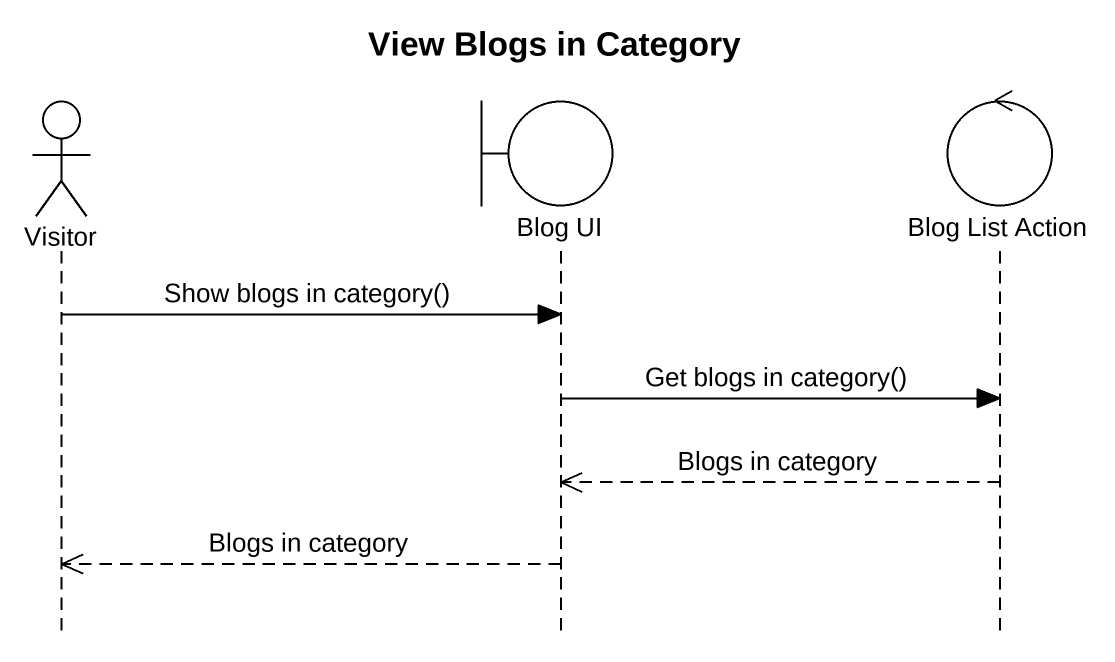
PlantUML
@startuml
title View Blogs in Category
hide footbox
actor Visitor
boundary "Blog UI" as Blog_UI
control "Blog List Action" as Blog_List_Action

Visitor -> Blog_UI : Show blogs in category()
Blog_UI -> Blog_List_Action : Get blogs in category()
Blog_List_Action -->> Blog_UI : Blogs in category
Blog_UI -->> Visitor : Blogs in category
@enduml
